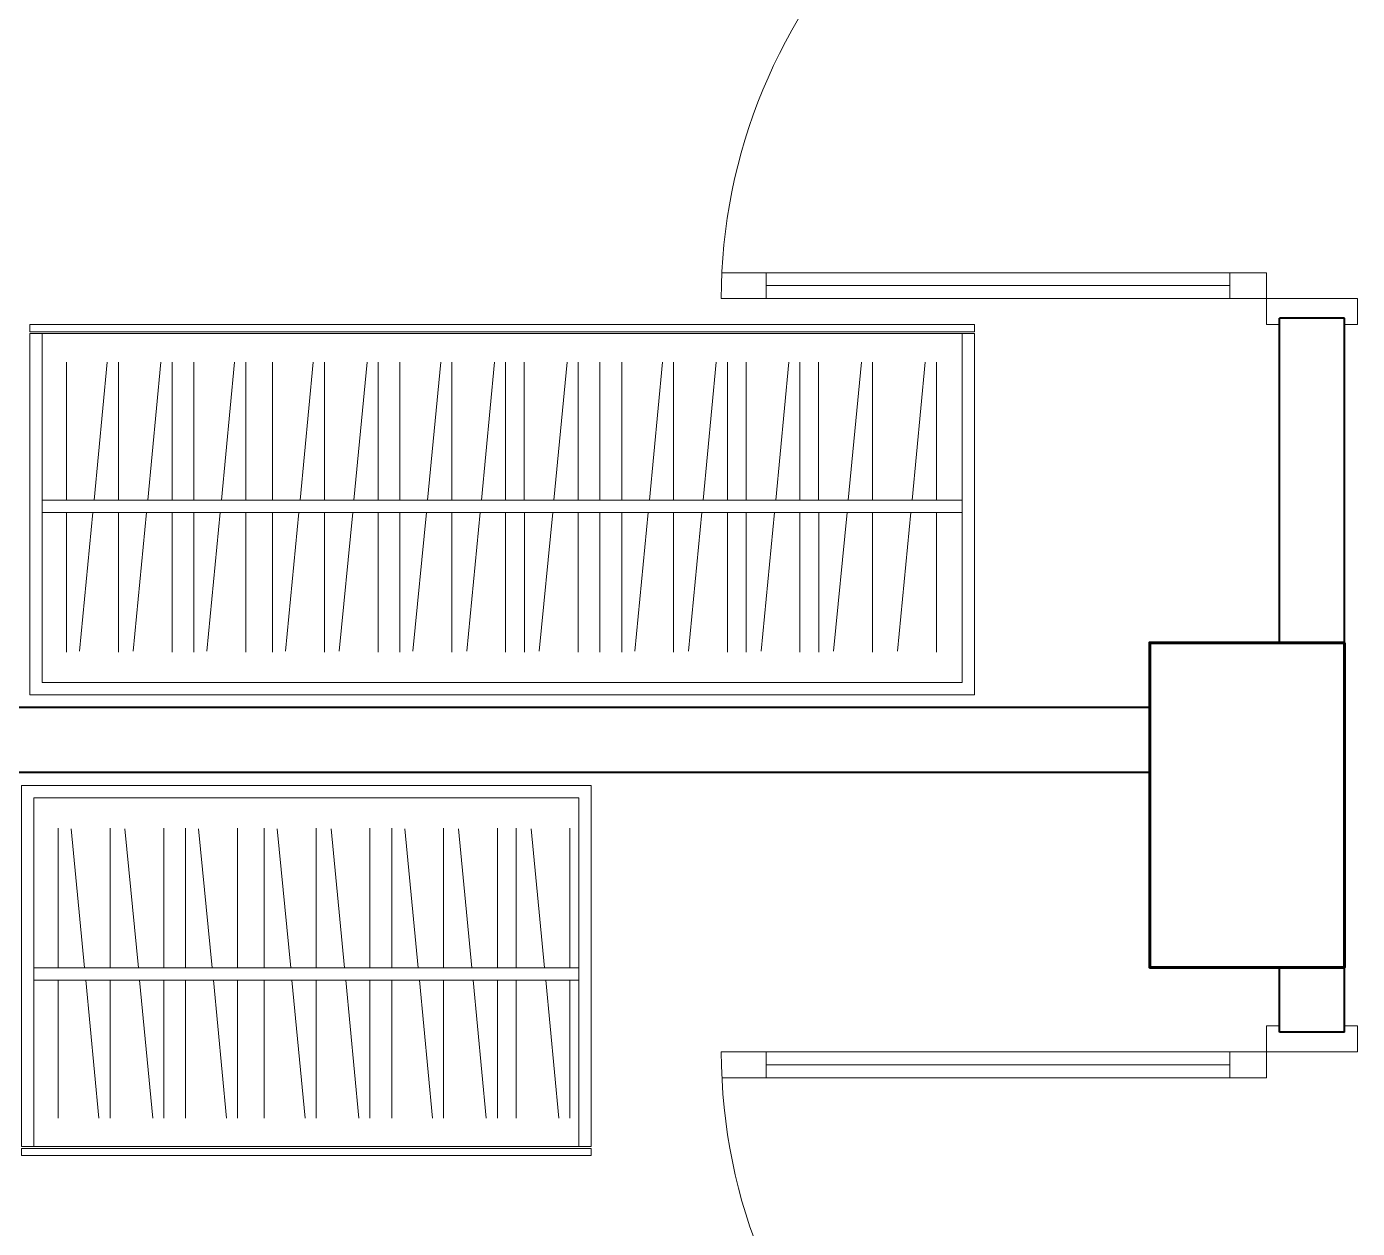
# Model space of a CAD drawing. Header units: millimetres. Extents: x 1393 to 3101, y -2944 to -480.
# Drawn here: x 1604 to 1809.1, y -1550 to -1364.9 of the extents above; entities that cross this region are included whole.
import ezdxf

# ---------------------------------------------------------------- set-up
doc = ezdxf.new("R2010")
doc.units = ezdxf.units.MM
for name, color, linetype, lineweight in [('COLUMN4', 3, 'Continuous', 50), ('DUVAR', 7, 'Continuous', 40), ('Kapı', 34, 'Continuous', 20), ('kolon', 1, 'Continuous', 40), ('TEFRİŞ_İÇ', 224, 'Continuous', 13)]:
    doc.layers.add(name, color=color, linetype=linetype, lineweight=lineweight)

# ---------------------------------------------------------------- blocks, each defined once
blk = doc.blocks.new('VVVV')
at = {"layer": 'TEFRİŞ_İÇ'}
for p, q in [((0.571137, 0.195119), (-0.306633, 0.195119)), ((-0.306633, 0.195119), (-0.306633, -0.360985)), ((0.571137, 0.195119), (0.571137, -0.360985)), ((0.329303, 0.176119), (-0.287633, 0.176119)), ((-0.287633, -0.360985), (-0.287633, 0.176119)), ((0.329303, 0.176119), (0.552137, 0.176119)), ((0.552137, -0.360985), (0.552137, 0.176119)), ((-0.250036, 0.129544), (-0.250036, -0.085485)), ((-0.230034, 0.128285), (-0.209347, -0.085485)), ((-0.170064, 0.129544), (-0.170064, -0.085485)), ((-0.147198, 0.128285), (-0.12651, -0.085485)), ((-0.087228, 0.129544), (-0.087228, -0.085485)), ((-0.053678, 0.129544), (-0.053678, -0.085485)), ((-0.033676, 0.128285), (-0.012989, -0.085485)), ((0.026294, 0.129544), (0.026294, -0.085485)), ((0.067465, 0.129544), (0.067465, -0.085485)), ((0.087466, 0.128285), (0.108153, -0.085485)), ((0.147436, 0.129544), (0.147436, -0.085485)), ((0.170303, 0.128285), (0.19099, -0.085485)), ((0.230273, 0.129544), (0.230273, -0.085485)), ((0.263823, 0.129544), (0.263823, -0.085485)), ((0.283824, 0.128285), (0.304512, -0.085485)), ((0.343794, 0.129544), (0.343794, -0.085485)), ((0.366661, 0.128285), (0.387348, -0.085485)), ((0.426631, 0.129544), (0.426631, -0.085485)), ((0.455581, 0.129544), (0.455581, -0.085485)), ((0.478448, 0.128285), (0.499135, -0.085485)), ((0.538418, 0.129544), (0.538418, -0.085485)), ((0.552137, -0.085485), (-0.287633, -0.085485)), ((0.552137, -0.104485), (-0.287633, -0.104485)), ((-0.250036, -0.104485), (-0.250036, -0.31722)), ((-0.207374, -0.104485), (-0.187251, -0.31722)), ((-0.170064, -0.104485), (-0.170064, -0.31722)), ((-0.124537, -0.104485), (-0.104414, -0.31722)), ((-0.087228, -0.104485), (-0.087228, -0.31722)), ((-0.053678, -0.104485), (-0.053678, -0.31722)), ((-0.011016, -0.104485), (0.009107, -0.31722)), ((0.026294, -0.104485), (0.026294, -0.31722)), ((0.067465, -0.104485), (0.067465, -0.31722)), ((0.110127, -0.104485), (0.13025, -0.31722)), ((0.147436, -0.104485), (0.147436, -0.31722)), ((0.192964, -0.104485), (0.213087, -0.31722)), ((0.230273, -0.104485), (0.230273, -0.31722)), ((0.263823, -0.104485), (0.263823, -0.31722)), ((0.306485, -0.104485), (0.326608, -0.31722)), ((0.343794, -0.104485), (0.343794, -0.31722)), ((0.389322, -0.104485), (0.409445, -0.31722)), ((0.426631, -0.104485), (0.426631, -0.31722)), ((0.45535, -0.104485), (0.45535, -0.31722)), ((0.501109, -0.104485), (0.521232, -0.31722)), ((0.538418, -0.104485), (0.538418, -0.31722)), ((-0.306633, -0.360985), (0.329303, -0.360985)), ((-0.306633, -0.363702), (-0.306633, -0.374881)), ((0.32668, -0.363702), (-0.306633, -0.363702)), ((0.32668, -0.363702), (0.571137, -0.363702)), ((0.571137, -0.360985), (0.329303, -0.360985)), ((0.571137, -0.363702), (0.571137, -0.374881)), ((-0.306633, -0.374881), (0.32668, -0.374881)), ((0.571137, -0.374881), (0.32668, -0.374881))]:
    blk.add_line(p, q, dxfattribs=at)
blk = doc.blocks.new('SDFSDF')
at = {"layer": 'TEFRİŞ_İÇ'}
for p, q in [((-0.590457, 0.503167), (0.042856, 0.503167)), ((-0.590457, 0.491987), (-0.590457, 0.503167)), ((0.865083, 0.503167), (0.042856, 0.503167)), ((0.865083, 0.491987), (0.865083, 0.503167)), ((0.042856, 0.491987), (-0.590457, 0.491987)), ((-0.590457, 0.489271), (0.045479, 0.489271)), ((-0.590457, -0.066833), (-0.590457, 0.489271)), ((-0.571457, 0.489271), (-0.571457, -0.047833)), ((0.042856, 0.491987), (0.865083, 0.491987)), ((0.865083, 0.489271), (0.045479, 0.489271)), ((0.846083, 0.489271), (0.846083, -0.047833)), ((0.865083, -0.066833), (0.865083, 0.489271)), ((-0.53386, 0.232771), (-0.53386, 0.445506)), ((-0.491198, 0.232771), (-0.471075, 0.445506)), ((-0.453889, 0.232771), (-0.453889, 0.445506)), ((-0.408361, 0.232771), (-0.388238, 0.445506)), ((-0.371052, 0.232771), (-0.371052, 0.445506)), ((-0.337502, 0.232771), (-0.337502, 0.445506)), ((-0.29484, 0.232771), (-0.274717, 0.445506)), ((-0.257531, 0.232771), (-0.257531, 0.445506)), ((-0.216359, 0.232771), (-0.216359, 0.445506)), ((-0.173697, 0.232771), (-0.153574, 0.445506)), ((-0.136388, 0.232771), (-0.136388, 0.445506)), ((-0.090861, 0.232771), (-0.070738, 0.445506)), ((-0.053551, 0.232771), (-0.053551, 0.445506)), ((-0.020001, 0.232771), (-0.020001, 0.445506)), ((0.022661, 0.232771), (0.042784, 0.445506)), ((0.05997, 0.232771), (0.05997, 0.445506)), ((0.105497, 0.232771), (0.12562, 0.445506)), ((0.142807, 0.232771), (0.142807, 0.445506)), ((0.171526, 0.232771), (0.171526, 0.445506)), ((0.217284, 0.232771), (0.237407, 0.445506)), ((0.254594, 0.232771), (0.254594, 0.445506)), ((0.288123, 0.232771), (0.288123, 0.445506)), ((0.321673, 0.232771), (0.321673, 0.445506)), ((0.364335, 0.232771), (0.384458, 0.445506)), ((0.401645, 0.232771), (0.401645, 0.445506)), ((0.447172, 0.232771), (0.467295, 0.445506)), ((0.484481, 0.232771), (0.484481, 0.445506)), ((0.5132, 0.232771), (0.5132, 0.445506)), ((0.558959, 0.232771), (0.579082, 0.445506)), ((0.596268, 0.232771), (0.596268, 0.445506)), ((0.596268, 0.232771), (0.596268, 0.445506)), ((0.624988, 0.232771), (0.624988, 0.445506)), ((0.670746, 0.232771), (0.690869, 0.445506)), ((0.708055, 0.232771), (0.708055, 0.445506)), ((0.769218, 0.232771), (0.789341, 0.445506)), ((0.806527, 0.232771), (0.806527, 0.445506)), ((0.846083, 0.232771), (-0.571457, 0.232771)), ((0.846083, 0.213771), (-0.571457, 0.213771)), ((-0.53386, -0.001259), (-0.53386, 0.213771)), ((-0.513859, 0), (-0.493172, 0.213771)), ((-0.453889, -0.001259), (-0.453889, 0.213771)), ((-0.431022, 0), (-0.410335, 0.213771)), ((-0.371052, -0.001259), (-0.371052, 0.213771)), ((-0.337502, -0.001259), (-0.337502, 0.213771)), ((-0.317501, 0), (-0.296813, 0.213771)), ((-0.257531, -0.001259), (-0.257531, 0.213771)), ((-0.216359, -0.001259), (-0.216359, 0.213771)), ((-0.196358, 0), (-0.175671, 0.213771)), ((-0.136388, -0.001259), (-0.136388, 0.213771)), ((-0.113521, 0), (-0.092834, 0.213771)), ((-0.053551, -0.001259), (-0.053551, 0.213771)), ((-0.020001, -0.001259), (-0.020001, 0.213771)), ((0, 0), (0.020687, 0.213771)), ((0.05997, -0.001259), (0.05997, 0.213771)), ((0.082837, 0), (0.103524, 0.213771)), ((0.142807, -0.001259), (0.142807, 0.213771)), ((0.171757, -0.001259), (0.171757, 0.213771)), ((0.194624, 0), (0.215311, 0.213771)), ((0.254594, -0.001259), (0.254594, 0.213771)), ((0.288123, -0.001259), (0.288123, 0.213771)), ((0.321673, -0.001259), (0.321673, 0.213771)), ((0.341675, 0), (0.362362, 0.213771)), ((0.401645, -0.001259), (0.401645, 0.213771)), ((0.424511, 0), (0.445199, 0.213771)), ((0.484481, -0.001259), (0.484481, 0.213771)), ((0.513432, -0.001259), (0.513432, 0.213771)), ((0.536299, 0), (0.556986, 0.213771)), ((0.596268, -0.001259), (0.596268, 0.213771)), ((0.596268, -0.001259), (0.596268, 0.213771)), ((0.625219, -0.001259), (0.625219, 0.213771)), ((0.648086, 0), (0.668773, 0.213771)), ((0.708055, -0.001259), (0.708055, 0.213771)), ((0.746557, 0), (0.767244, 0.213771)), ((0.806527, -0.001259), (0.806527, 0.213771)), ((0.045479, -0.047833), (-0.571457, -0.047833)), ((0.045479, -0.047833), (0.846083, -0.047833)), ((0.865083, -0.066833), (-0.590457, -0.066833))]:
    blk.add_line(p, q, dxfattribs=at)
blk = doc.blocks.new('kapı_80')
at = {"layer": 'Kapı', "flags": 128}
for points in [[(761.729714, 523.313496), (761.729714, 523.323496), (761.709714, 523.323496), (761.709714, 523.313496), (761.609714, 523.313496), (761.609714, 523.323496), (761.589714, 523.323496), (761.589714, 523.313496), (761.589714, 523.283496), (761.609714, 523.283496), (761.709714, 523.283496), (761.729714, 523.283496)], [(761.729714, 522.413496), (761.729714, 522.403496), (761.709714, 522.403496), (761.709714, 522.413496), (761.609714, 522.413496), (761.609714, 522.403496), (761.589714, 522.403496), (761.589714, 522.413496), (761.589714, 522.443496), (761.609714, 522.443496), (761.709714, 522.443496), (761.729714, 522.443496)]]:
    blk.add_lwpolyline(points, close=True, dxfattribs=at)
blk.add_lwpolyline([(762.569714, 523.283496), (761.729714, 523.283496), (761.729714, 523.243496), (762.568738, 523.243496), (762.500515, 523.243496), (762.500515, 523.283496), (762.500515, 523.263496), (761.786435, 523.263496), (761.786435, 523.243496), (761.786435, 523.283496)], dxfattribs=at)
at = {"layer": 'Kapı'}
blk.add_arc((761.729714, 523.283496), 0.84, 270, 0, dxfattribs=at)

msp = doc.modelspace()

# ---------------------------------------------------------------- linework, layer by layer
at = {"layer": 'COLUMN4', "color": 3, "flags": 128}
msp.add_lwpolyline([(1777.053163, -1459.821988), (1807.053223, -1459.821988), (1807.053223, -1509.821941), (1777.053163, -1509.821941)], close=True, dxfattribs=at)
at = {"layer": 'DUVAR', "color": 5}
for p, q in [((1797.053171, -1459.821988), (1797.053171, -1409.821931)), ((1807.053171, -1459.82195), (1807.053171, -1409.821931)), ((1797.053171, -1519.82195), (1797.053171, -1509.82195)), ((1807.053171, -1519.82195), (1807.053171, -1509.82195)), ((1807.053171, -1519.82195), (1797.053171, -1519.82195))]:
    msp.add_line(p, q, dxfattribs=at)
at = {"layer": 'DUVAR', "color": 5, "flags": 128}
for points in [[(1807.053171, -1409.821931), (1797.053171, -1409.821931)], [(1777.053171, -1469.821931), (1412.053171, -1469.821931)], [(1777.053171, -1479.821931), (1412.053171, -1479.821931)]]:
    msp.add_lwpolyline(points, dxfattribs=at)
at = {"layer": 'kolon', "lineweight": 60, "flags": 128}
msp.add_lwpolyline([(1807.053315, -1459.82195), (1807.053315, -1509.82195), (1777.053315, -1509.82195), (1777.053315, -1459.82195), (1807.053315, -1459.82195)], dxfattribs=at)

# ---------------------------------------------------------------- block references
at = {"layer": 'Kapı', "xscale": 100, "yscale": 100, "zscale": 100, "rotation": 180}
msp.add_blockref('kapı_80', (77968.024545, 50921.527623), dxfattribs=at)
at = {"layer": 'Kapı', "xscale": -100, "yscale": 100, "zscale": 100}
msp.add_blockref('kapı_80', (77968.024545, -53851.171486), dxfattribs=at)
at = {"layer": 'TEFRİŞ_İÇ', "xscale": 100, "yscale": 100, "zscale": 100}
msp.add_blockref('SDFSDF', (1663.544905, -1461.138588), dxfattribs=at)
at = {"layer": 'TEFRİŞ_İÇ', "color": 2, "xscale": 100, "yscale": 100, "zscale": 100}
msp.add_blockref('VVVV', (1633.891756, -1501.33381), dxfattribs=at)

doc.saveas('drawing.dxf')
